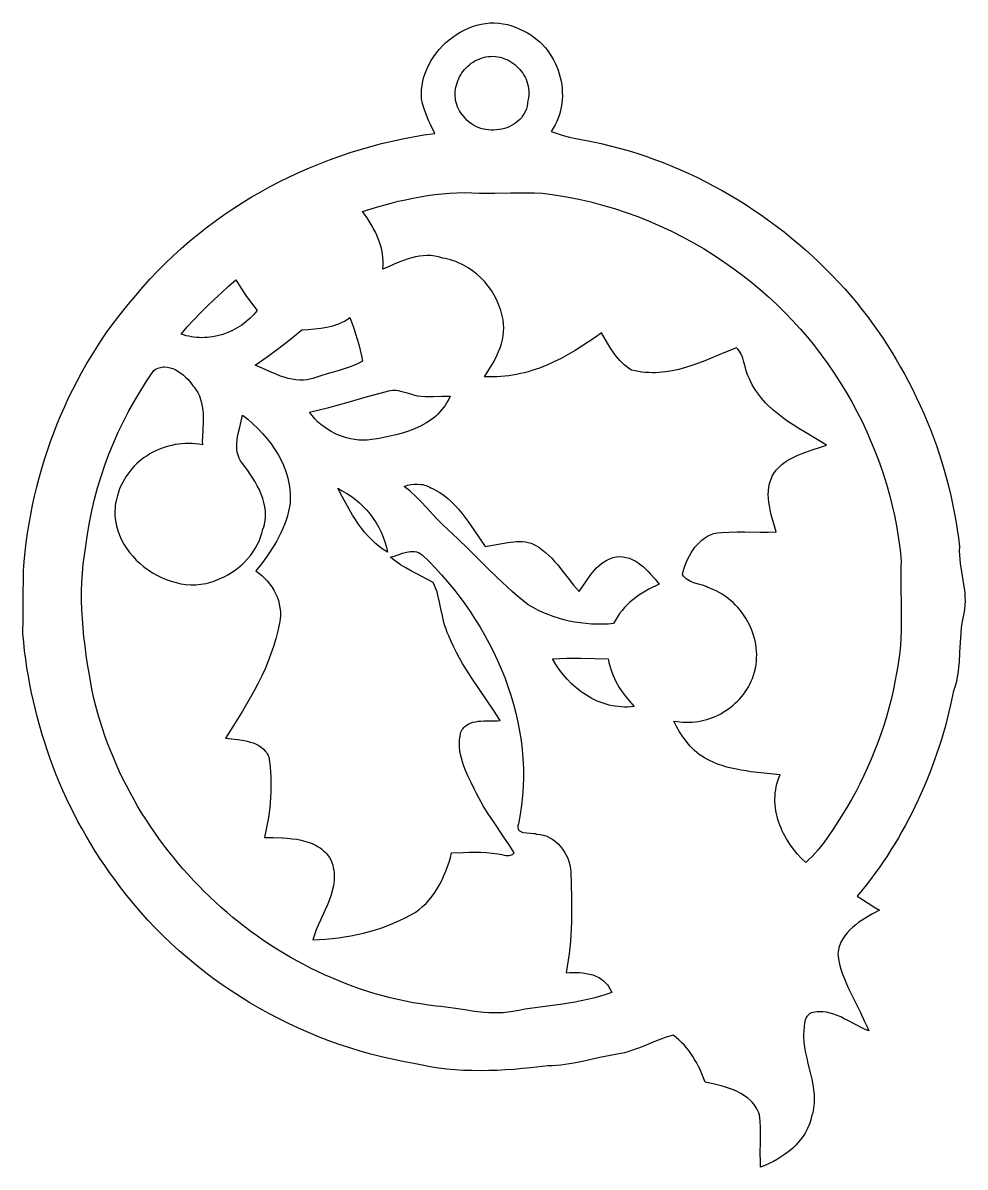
# Model space of a CAD drawing. Header units: millimetres. Extents: x 26 to 95, y 3 to 172.
# Drawn here: x 26.4 to 95, y 88.9 to 172.2 of the extents above; entities that cross this region are included whole.
import ezdxf

# ---------------------------------------------------------------- set-up
doc = ezdxf.new("R2010")
doc.units = ezdxf.units.MM

msp = doc.modelspace()

# ---------------------------------------------------------------- linework, layer by layer
at = {"flags": 128}
for points in [[(55.421389, 166.616944), (55.407892, 166.946804), (55.419658, 167.274338), (55.455699, 167.598667), (55.515027, 167.918915), (55.596653, 168.234201), (55.699589, 168.543649), (55.822847, 168.846378), (55.965438, 169.14151), (56.126375, 169.428168), (56.304668, 169.705473), (56.49933, 169.972545), (56.709372, 170.228507), (56.933806, 170.47248), (57.171644, 170.703586), (57.421897, 170.920945), (57.683576, 171.123681), (57.955695, 171.310913), (58.237264, 171.481764), (58.527294, 171.635355), (58.824799, 171.770807), (59.128789, 171.887243), (59.438275, 171.983783), (59.752271, 172.059549), (60.069787, 172.113663), (60.389836, 172.145246), (60.711428, 172.15342), (61.033575, 172.137305), (61.35529, 172.096024), (61.675584, 172.028699), (61.993468, 171.934449), (62.307955, 171.812398), (62.618056, 171.661667), (62.877642, 171.548001), (63.127094, 171.419175), (63.366198, 171.275944), (63.59474, 171.119064), (63.812508, 170.949291), (64.019288, 170.76738), (64.214867, 170.574088), (64.399032, 170.370169), (64.57157, 170.156381), (64.732268, 169.933478), (64.880912, 169.702216), (65.017289, 169.463351), (65.141186, 169.217639), (65.252391, 168.965836), (65.350689, 168.708698), (65.435868, 168.446979), (65.507714, 168.181437), (65.566015, 167.912826), (65.610557, 167.641902), (65.641127, 167.369422), (65.657512, 167.096141), (65.659498, 166.822815), (65.646873, 166.550199), (65.619423, 166.279049), (65.576935, 166.010122), (65.519196, 165.744173), (65.445993, 165.481957), (65.357113, 165.22423), (65.252342, 164.971749), (65.131468, 164.725268), (64.994277, 164.485545), (64.840556, 164.253333), (65.280288, 164.095341), (65.725807, 163.96174), (66.176288, 163.847157), (66.630903, 163.746215), (67.549227, 163.563763), (68.011284, 163.471503), (68.474167, 163.371389), (69.133732, 163.215358), (69.789384, 163.045052), (70.440926, 162.860664), (71.088167, 162.662388), (71.730912, 162.450418), (72.368968, 162.224947), (73.00214, 161.98617), (73.630234, 161.73428), (74.253058, 161.46947), (74.870417, 161.191935), (75.482117, 160.901869), (76.087965, 160.599465), (76.687767, 160.284917), (77.281329, 159.958419), (77.868458, 159.620164), (78.448958, 159.270347), (79.022638, 158.909161), (79.589302, 158.5368), (80.148758, 158.153458), (80.700811, 157.759328), (81.245267, 157.354605), (81.781933, 156.939482), (82.310615, 156.514152), (82.83112, 156.078811), (83.343253, 155.633651), (83.84682, 155.178866), (84.341628, 154.71465), (84.827484, 154.241197), (85.304192, 153.7587), (85.77156, 153.267354), (86.229394, 152.767353), (86.6775, 152.258889), (87.07663, 151.77554), (87.466969, 151.284736), (87.848407, 150.786673), (88.220834, 150.281542), (88.58414, 149.769538), (88.938215, 149.250855), (89.282949, 148.725687), (89.618234, 148.194227), (89.943958, 147.65667), (90.260012, 147.113208), (90.566286, 146.564036), (90.862671, 146.009348), (91.149056, 145.449337), (91.425333, 144.884197), (91.69139, 144.314122), (91.947118, 143.739306), (92.192408, 143.159942), (92.427149, 142.576224), (92.651232, 141.988347), (92.864547, 141.396503), (93.066984, 140.800887), (93.258433, 140.201692), (93.438785, 139.599113), (93.60793, 138.993342), (93.765757, 138.384574), (93.912157, 137.773003), (94.047021, 137.158822), (94.170238, 136.542225), (94.281699, 135.923407), (94.381293, 135.30256), (94.468912, 134.679878), (94.544444, 134.055556), (94.534445, 133.745471), (94.542171, 133.436885), (94.564676, 133.129643), (94.599015, 132.823589), (94.691412, 132.214428), (94.795799, 131.60816), (94.888609, 131.003545), (94.92331, 130.701471), (94.94628, 130.399345), (94.954574, 130.097012), (94.945247, 129.794317), (94.915352, 129.491105), (94.861944, 129.187222), (94.785024, 128.835866), (94.724485, 128.483114), (94.677692, 128.129225), (94.64201, 127.774457), (94.593434, 127.063321), (94.557674, 126.351771), (94.513645, 125.641874), (94.481942, 125.288192), (94.440265, 124.935699), (94.385979, 124.584652), (94.316448, 124.235311), (94.229037, 123.887933), (94.121111, 123.542778), (93.901581, 122.526406), (93.65306, 121.515408), (93.517913, 121.012312), (93.375498, 120.511025), (93.225809, 120.011701), (93.068841, 119.514497), (92.904587, 119.019565), (92.733039, 118.527063), (92.554192, 118.037145), (92.36804, 117.549965), (92.174575, 117.06568), (91.973792, 116.584443), (91.765683, 116.10641), (91.550243, 115.631736), (91.327465, 115.160576), (91.097342, 114.693085), (90.859869, 114.229419), (90.615037, 113.769731), (90.362842, 113.314177), (90.103277, 112.862913), (89.836335, 112.416093), (89.56201, 111.973872), (89.280294, 111.536405), (88.991183, 111.103847), (88.694669, 110.676354), (88.390746, 110.25408), (88.079407, 109.83718), (87.760647, 109.42581), (87.434457, 109.020124), (87.100833, 108.620278), (87.49826, 108.371128), (87.898993, 108.10875), (88.306341, 107.846372), (88.723611, 107.597222), (88.225726, 107.324784), (87.723707, 107.031675), (87.477089, 106.875044), (87.23657, 106.710455), (87.004526, 106.536977), (86.783333, 106.353681), (86.57537, 106.159636), (86.383013, 105.953912), (86.20864, 105.735579), (86.054627, 105.503707), (85.923351, 105.257365), (85.866983, 105.128478), (85.817191, 104.995624), (85.774271, 104.858688), (85.738522, 104.717553), (85.71024, 104.572103), (85.689722, 104.422222), (85.747634, 104.042581), (85.82725, 103.670433), (85.926297, 103.305004), (86.0425, 102.945516), (86.173586, 102.591197), (86.317281, 102.24127), (86.471311, 101.89496), (86.633403, 101.551493), (86.972676, 100.869984), (87.31691, 100.190543), (87.647914, 99.506967), (87.802772, 99.161691), (87.9475, 98.813056), (87.690677, 98.919569), (87.435766, 99.038434), (86.929405, 99.299779), (86.423872, 99.570219), (86.169994, 99.700452), (85.914618, 99.822882), (85.657175, 99.93415), (85.397096, 100.030897), (85.133813, 100.109764), (84.866758, 100.167391), (84.595362, 100.200421), (84.457858, 100.206662), (84.319057, 100.205494), (84.178885, 100.196497), (84.037274, 100.179251), (83.89415, 100.153337), (83.749444, 100.118333), (83.656685, 100.067622), (83.576225, 100.008641), (83.507134, 99.94222), (83.448481, 99.869184), (83.399337, 99.79036), (83.358771, 99.706576), (83.299653, 99.527431), (83.263686, 99.338364), (83.243429, 99.14599), (83.220278, 98.777778), (83.211484, 98.579746), (83.211114, 98.382496), (83.232956, 97.99016), (83.280429, 97.600408), (83.34816, 97.212878), (83.430773, 96.827208), (83.522895, 96.443037), (83.714167, 95.677743), (83.802568, 95.295897), (83.87898, 94.914103), (83.938029, 94.531999), (83.97434, 94.149223), (83.98229, 93.95747), (83.98254, 93.765414), (83.974418, 93.573008), (83.957253, 93.380209), (83.930372, 93.18697), (83.893105, 92.993247), (83.844779, 92.798994), (83.784722, 92.604167), (83.747764, 92.430841), (83.703203, 92.261423), (83.65129, 92.095893), (83.592279, 91.934233), (83.526421, 91.776423), (83.453967, 91.622444), (83.290282, 91.325898), (83.103239, 91.044443), (82.894854, 90.777922), (82.667142, 90.52618), (82.422118, 90.289063), (82.161798, 90.066415), (81.888197, 89.858081), (81.603331, 89.663907), (81.309214, 89.483737), (81.007863, 89.317416), (80.701293, 89.16479), (80.391518, 89.025703), (80.080556, 88.9), (80.063054, 89.37625), (80.059609, 89.8525), (80.071736, 90.805), (80.075732, 91.28125), (80.070634, 91.7575), (80.050652, 92.23375), (80.01, 92.71), (79.95321, 92.858755), (79.888888, 93.000869), (79.817357, 93.136524), (79.73894, 93.265901), (79.65396, 93.389179), (79.56274, 93.506541), (79.465604, 93.618166), (79.362873, 93.724236), (79.141922, 93.920434), (78.902471, 94.096582), (78.647103, 94.254126), (78.378403, 94.394514), (78.098954, 94.519192), (77.81134, 94.629607), (77.518145, 94.727207), (77.221953, 94.813437), (76.630913, 94.95758), (76.058889, 95.073611), (75.864792, 95.560679), (75.650438, 96.039891), (75.534502, 96.275131), (75.412107, 96.506702), (75.282786, 96.734035), (75.146076, 96.956562), (75.001512, 97.173715), (74.848627, 97.384926), (74.686957, 97.589625), (74.516037, 97.787244), (74.335402, 97.977215), (74.144587, 98.15897), (73.943127, 98.331939), (73.730556, 98.495556), (73.467945, 98.424294), (73.208899, 98.343834), (72.699232, 98.161519), (72.197006, 97.961015), (71.697674, 97.754722), (71.196688, 97.555044), (70.689501, 97.374384), (70.432161, 97.29506), (70.171565, 97.225142), (69.907146, 97.166179), (69.638333, 97.119722), (69.006296, 97.002313), (68.378806, 96.868368), (67.129201, 96.590556), (66.502952, 96.466532), (66.188561, 96.412582), (65.872982, 96.36566), (65.555955, 96.327006), (65.237224, 96.29786), (64.916529, 96.279463), (64.593611, 96.273056), (63.373634, 96.127259), (62.76194, 96.065626), (62.149523, 96.012882), (61.536692, 95.970059), (60.923758, 95.938192), (60.31103, 95.918314), (59.698819, 95.911458), (59.087436, 95.918659), (58.477189, 95.940948), (57.868389, 95.979361), (57.261345, 96.034931), (56.656369, 96.10869), (56.053771, 96.201673), (55.453859, 96.314913), (54.856944, 96.449444), (54.068323, 96.591211), (53.283604, 96.751795), (52.503173, 96.930995), (51.72742, 97.128611), (50.95673, 97.344443), (50.191493, 97.57829), (49.432095, 97.829953), (48.678924, 98.099232), (47.932367, 98.385925), (47.192813, 98.689833), (46.460648, 99.010756), (45.736261, 99.348492), (45.020038, 99.702843), (44.312368, 100.073607), (43.613638, 100.460585), (42.924236, 100.863576), (42.244549, 101.28238), (41.574964, 101.716797), (40.91587, 102.166627), (40.267654, 102.631668), (39.630703, 103.111722), (39.005406, 103.606587), (38.392148, 104.116064), (37.791319, 104.639952), (37.203306, 105.178051), (36.628496, 105.730161), (36.067277, 106.296082), (35.520037, 106.875613), (34.987162, 107.468553), (34.469042, 108.074704), (33.966062, 108.693864), (33.478611, 109.325833), (33.099931, 109.825408), (32.731198, 110.33181), (32.372438, 110.844839), (32.023678, 111.364296), (31.684944, 111.88998), (31.35626, 112.421691), (31.037653, 112.959228), (30.729149, 113.502391), (30.430774, 114.050981), (30.142553, 114.604796), (29.864512, 115.163637), (29.596678, 115.727303), (29.339075, 116.295594), (29.09173, 116.86831), (28.854669, 117.445251), (28.627917, 118.026215), (28.4115, 118.611004), (28.205445, 119.199417), (28.009776, 119.791253), (27.82452, 120.386312), (27.649703, 120.984395), (27.485351, 121.5853), (27.331488, 122.188828), (27.188142, 122.794779), (27.055338, 123.402951), (26.933102, 124.013145), (26.821459, 124.625161), (26.720436, 125.238798), (26.630058, 125.853857), (26.550352, 126.470136), (26.481342, 127.087435), (26.423056, 127.705556), (26.443451, 128.848776), (26.453924, 129.998611), (26.458333, 132.291667), (26.514552, 132.975919), (26.583967, 133.659266), (26.666547, 134.341425), (26.76226, 135.022112), (26.871072, 135.701041), (26.992952, 136.377929), (27.127867, 137.052491), (27.275786, 137.724444), (27.436675, 138.393504), (27.610502, 139.059384), (27.797236, 139.721803), (27.996844, 140.380475), (28.209293, 141.035117), (28.434552, 141.685443), (28.672588, 142.33117), (28.923368, 142.972014), (29.186861, 143.60769), (29.463034, 144.237914), (29.751854, 144.862402), (30.05329, 145.48087), (30.36731, 146.093034), (30.69388, 146.698608), (31.032969, 147.29731), (31.384544, 147.888854), (31.748574, 148.472957), (32.125024, 149.049335), (32.513865, 149.617702), (32.915062, 150.177776), (33.328585, 150.729271), (33.7544, 151.271903), (34.192475, 151.805389), (34.642778, 152.329444), (35.156372, 152.934247), (35.684842, 153.524884), (36.227768, 154.101245), (36.784731, 154.663221), (37.355311, 155.210702), (37.939088, 155.743577), (38.535642, 156.261738), (39.144553, 156.765074), (39.765401, 157.253475), (40.397767, 157.726832), (41.04123, 158.185036), (41.695371, 158.627975), (42.359769, 159.05554), (43.034005, 159.467622), (43.71766, 159.864111), (44.410312, 160.244896), (45.111543, 160.609868), (45.820933, 160.958918), (46.538061, 161.291935), (47.262507, 161.608809), (47.993852, 161.909431), (48.731677, 162.193692), (49.47556, 162.46148), (50.225082, 162.712687), (50.979824, 162.947202), (51.739366, 163.164916), (52.503286, 163.365718), (53.271167, 163.5495), (54.042587, 163.716151), (54.817128, 163.865562), (55.594368, 163.997622), (56.373889, 164.112222), (56.086155, 164.706984), (55.948488, 165.013252), (55.818264, 165.324896), (55.697961, 165.6415), (55.590061, 165.962652), (55.497043, 166.287938), (55.421389, 166.616944)], [(59.760556, 169.580278), (59.933071, 169.635853), (60.106323, 169.677197), (60.279807, 169.704757), (60.45302, 169.718977), (60.625458, 169.720305), (60.796616, 169.709185), (60.965992, 169.686063), (61.133082, 169.651385), (61.29738, 169.605596), (61.458385, 169.549143), (61.615591, 169.48247), (61.768495, 169.406025), (61.916593, 169.320252), (62.059382, 169.225597), (62.196356, 169.122505), (62.327014, 169.011424), (62.45085, 168.892797), (62.567361, 168.767072), (62.676043, 168.634693), (62.776392, 168.496106), (62.867905, 168.351758), (62.950077, 168.202093), (63.022404, 168.047558), (63.084384, 167.888598), (63.135511, 167.725659), (63.175283, 167.559187), (63.203194, 167.389627), (63.218742, 167.217425), (63.221423, 167.043026), (63.210733, 166.866878), (63.186167, 166.689424), (63.147222, 166.511111), (63.131161, 166.301117), (63.096864, 166.101162), (63.04532, 165.911361), (62.977517, 165.731831), (62.894444, 165.562687), (62.797089, 165.404047), (62.68644, 165.256026), (62.563485, 165.118741), (62.429214, 164.992308), (62.284613, 164.876844), (62.130673, 164.772464), (61.968379, 164.679285), (61.798722, 164.597423), (61.62269, 164.526994), (61.44127, 164.468116), (61.255451, 164.420903), (61.066222, 164.385472), (60.87457, 164.36194), (60.681484, 164.350423), (60.487953, 164.351036), (60.294964, 164.363897), (60.103506, 164.389122), (59.914567, 164.426826), (59.729136, 164.477127), (59.548201, 164.54014), (59.37275, 164.615981), (59.203771, 164.704768), (59.042253, 164.806616), (58.889184, 164.921641), (58.745553, 165.04996), (58.612347, 165.191689), (58.490556, 165.346944), (58.374552, 165.478635), (58.271112, 165.615404), (58.179983, 165.756745), (58.100915, 165.902156), (58.033655, 166.051133), (57.977951, 166.203171), (57.933551, 166.357768), (57.900204, 166.514418), (57.877657, 166.672619), (57.865658, 166.831867), (57.863956, 166.991657), (57.872299, 167.151485), (57.890434, 167.310849), (57.91811, 167.469244), (57.955075, 167.626166), (58.001076, 167.781111), (58.055863, 167.933576), (58.119183, 168.083057), (58.190784, 168.229049), (58.270414, 168.371049), (58.357821, 168.508554), (58.452754, 168.641059), (58.554961, 168.76806), (58.664188, 168.889054), (58.780186, 169.003536), (58.902701, 169.111004), (59.031482, 169.210953), (59.166277, 169.302879), (59.306833, 169.386278), (59.4529, 169.460647), (59.604225, 169.525481), (59.760556, 169.580278)], [(51.1175, 158.4325), (52.154198, 158.750551), (52.67601, 158.898828), (53.199991, 159.038837), (53.72604, 159.16975), (54.254053, 159.290742), (54.783926, 159.400985), (55.315556, 159.499653), (55.848839, 159.585918), (56.383673, 159.658954), (56.919954, 159.717934), (57.457578, 159.762031), (57.996443, 159.790419), (58.536444, 159.80227), (59.077479, 159.796758), (59.619444, 159.773056), (60.188368, 159.765821), (60.757704, 159.768095), (61.899271, 159.786285), (63.047452, 159.79786), (63.625057, 159.791866), (64.205556, 159.773056), (65.090523, 159.653227), (65.972132, 159.505647), (66.849503, 159.330679), (67.721758, 159.128685), (68.588018, 158.900025), (69.447406, 158.645062), (70.299042, 158.364158), (71.142049, 158.057674), (71.975546, 157.725971), (72.798657, 157.369412), (73.610503, 156.988359), (74.410204, 156.583173), (75.196883, 156.154215), (75.969661, 155.701848), (76.727659, 155.226434), (77.47, 154.728333), (78.137812, 154.262298), (78.791659, 153.777349), (79.431217, 153.274003), (80.056164, 152.752778), (80.666177, 152.214189), (81.260931, 151.658753), (81.840106, 151.086988), (82.403377, 150.49941), (82.950421, 149.896535), (83.480916, 149.278881), (83.994539, 148.646965), (84.490967, 148.001302), (84.969876, 147.34241), (85.430944, 146.670806), (85.873848, 145.987006), (86.298264, 145.291528), (86.70387, 144.584887), (87.090343, 143.867601), (87.45736, 143.140186), (87.804597, 142.40316), (88.131733, 141.657038), (88.438443, 140.902338), (88.724406, 140.139577), (88.989297, 139.369271), (89.232794, 138.591937), (89.454574, 137.808091), (89.654314, 137.018252), (89.831692, 136.222934), (89.986383, 135.422656), (90.118065, 134.617933), (90.226416, 133.809283), (90.311111, 132.997222), (90.290484, 132.487512), (90.280036, 131.977129), (90.280794, 130.95497), (90.295608, 129.931983), (90.306701, 128.90941), (90.305298, 128.398666), (90.296297, 127.88849), (90.277478, 127.379038), (90.246619, 126.870464), (90.201497, 126.362924), (90.13989, 125.856573), (90.059576, 125.351565), (89.958333, 124.848056), (89.844283, 124.201523), (89.714007, 123.558556), (89.567815, 122.919414), (89.406016, 122.284353), (89.22892, 121.653634), (89.036839, 121.027514), (88.830082, 120.406251), (88.608958, 119.790104), (88.373779, 119.179332), (88.124854, 118.574192), (87.862492, 117.974944), (87.587005, 117.381845), (87.298702, 116.795153), (86.997894, 116.215129), (86.68489, 115.642028), (86.36, 115.076111), (85.69799, 114.011163), (85.358511, 113.48117), (85.006215, 112.959444), (84.63573, 112.450948), (84.441986, 112.203212), (84.24168, 111.960642), (84.034139, 111.723861), (83.818691, 111.493487), (83.594665, 111.270142), (83.361389, 111.054444), (83.044673, 111.362574), (82.744234, 111.690547), (82.462296, 112.03671), (82.201081, 112.39941), (81.962809, 112.776992), (81.749704, 113.167804), (81.653284, 113.367654), (81.563988, 113.570191), (81.482095, 113.775209), (81.407882, 113.9825), (81.341627, 114.191858), (81.283609, 114.403077), (81.234104, 114.61595), (81.19339, 114.830269), (81.161746, 115.045829), (81.139449, 115.262422), (81.126776, 115.479842), (81.124006, 115.697882), (81.131416, 115.916335), (81.149284, 116.134996), (81.177888, 116.353656), (81.217506, 116.572109), (81.268415, 116.790149), (81.330893, 117.007569), (81.405217, 117.224163), (81.491667, 117.439722), (80.796515, 117.514481), (80.091029, 117.587999), (79.381408, 117.672266), (79.026985, 117.722177), (78.673854, 117.779271), (78.32279, 117.845046), (77.974569, 117.921002), (77.629964, 118.008637), (77.289753, 118.109449), (76.954708, 118.224937), (76.625607, 118.3566), (76.303224, 118.505936), (75.988333, 118.674444), (75.800205, 118.797572), (75.619364, 118.928555), (75.445653, 119.066979), (75.278919, 119.212431), (75.119007, 119.364497), (74.96576, 119.522765), (74.819025, 119.68682), (74.678646, 119.85625), (74.416336, 120.209579), (74.177591, 120.579444), (73.96117, 120.962539), (73.765833, 121.355556), (73.98768, 121.317704), (74.209837, 121.290038), (74.431994, 121.272411), (74.653841, 121.264674), (74.875068, 121.266677), (75.095365, 121.278273), (75.314421, 121.299313), (75.531927, 121.329648), (75.747573, 121.36913), (75.961048, 121.41761), (76.172043, 121.47494), (76.380247, 121.540971), (76.585351, 121.615554), (76.787044, 121.698541), (76.985017, 121.789783), (77.178958, 121.889132), (77.368559, 121.996439), (77.553509, 122.111556), (77.733498, 122.234334), (77.908216, 122.364624), (78.077353, 122.502278), (78.240599, 122.647148), (78.397644, 122.799084), (78.548177, 122.957938), (78.691889, 123.123562), (78.82847, 123.295807), (78.957609, 123.474525), (79.078997, 123.659567), (79.192324, 123.850783), (79.297279, 124.048027), (79.393552, 124.251149), (79.480833, 124.46), (79.569147, 124.702798), (79.642469, 124.948006), (79.701101, 125.195139), (79.745348, 125.443713), (79.775513, 125.693242), (79.7919, 125.943243), (79.794812, 126.193231), (79.784553, 126.442721), (79.761427, 126.69123), (79.725737, 126.938273), (79.677786, 127.183364), (79.617879, 127.426021), (79.546319, 127.665757), (79.46341, 127.90209), (79.369454, 128.134533), (79.264757, 128.362604), (79.149621, 128.585817), (79.02435, 128.803688), (78.889247, 129.015733), (78.744616, 129.221466), (78.590762, 129.420405), (78.427986, 129.612063), (78.256594, 129.795957), (78.076888, 129.971602), (77.889172, 130.138513), (77.69375, 130.296207), (77.490926, 130.444199), (77.281002, 130.582004), (77.064283, 130.709137), (76.841072, 130.825115), (76.611673, 130.929453), (76.376389, 131.021667), (76.253821, 131.083532), (76.125104, 131.137904), (75.854388, 131.230577), (75.574577, 131.312502), (75.296007, 131.396493), (75.029012, 131.495367), (74.903085, 131.55439), (74.783928, 131.62194), (74.672832, 131.699618), (74.57109, 131.789027), (74.479993, 131.891769), (74.400833, 132.009444), (74.458745, 132.241558), (74.526786, 132.473981), (74.605162, 132.705371), (74.69408, 132.934384), (74.793746, 133.159676), (74.904368, 133.379903), (75.026153, 133.593723), (75.159306, 133.799792), (75.304034, 133.996765), (75.460545, 134.1833), (75.629044, 134.358052), (75.80974, 134.519679), (76.002837, 134.666836), (76.208544, 134.79818), (76.427066, 134.912368), (76.658611, 135.008056), (76.943038, 135.043351), (77.227465, 135.070481), (77.796319, 135.103967), (78.365174, 135.115956), (78.934028, 135.113889), (80.071736, 135.097352), (80.64059, 135.097766), (81.209444, 135.113889), (81.05724, 135.638853), (80.904622, 136.178286), (80.83423, 136.451749), (80.771022, 136.726814), (80.717425, 137.002809), (80.675868, 137.279062), (80.648781, 137.554903), (80.638592, 137.829658), (80.64773, 138.102656), (80.678624, 138.373225), (80.733703, 138.640693), (80.815394, 138.90439), (80.866979, 139.034613), (80.926128, 139.163642), (80.993145, 139.291391), (81.068333, 139.417778), (81.23592, 139.63841), (81.420146, 139.838424), (81.619462, 140.019524), (81.832318, 140.183416), (82.057162, 140.331805), (82.292445, 140.466396), (82.536616, 140.588895), (82.788125, 140.701007), (83.306956, 140.900891), (83.836536, 141.079692), (84.364463, 141.251051), (84.878333, 141.428611), (84.081689, 141.912647), (83.267682, 142.397096), (82.861144, 142.644773), (82.458636, 142.898909), (82.06295, 143.161623), (81.676875, 143.435035), (81.303203, 143.721262), (80.944723, 144.022424), (80.604227, 144.340638), (80.441595, 144.506803), (80.284505, 144.678025), (80.133306, 144.85457), (79.988348, 145.036703), (79.849977, 145.224688), (79.718545, 145.41879), (79.594399, 145.619274), (79.477888, 145.826405), (79.369361, 146.040447), (79.269167, 146.261667), (79.195683, 146.397481), (79.132741, 146.539548), (79.031042, 146.837687), (78.949186, 147.146574), (78.872292, 147.456701), (78.785475, 147.758561), (78.733695, 147.903418), (78.673854, 148.042643), (78.604091, 148.175047), (78.522546, 148.299441), (78.427358, 148.414636), (78.316667, 148.519444), (77.410469, 148.137177), (76.491042, 147.749948), (76.026367, 147.563258), (75.558385, 147.38587), (75.087096, 147.221298), (74.6125, 147.073056), (74.134596, 146.944657), (73.653385, 146.839616), (73.168867, 146.761447), (72.925368, 146.733537), (72.681042, 146.713663), (72.435889, 146.702264), (72.189909, 146.699779), (71.943102, 146.706648), (71.695469, 146.723309), (71.447008, 146.750203), (71.197721, 146.787767), (70.947607, 146.836442), (70.696667, 146.896667), (70.503896, 147.015152), (70.321978, 147.145058), (70.150188, 147.285403), (69.987804, 147.435204), (69.834101, 147.59348), (69.688356, 147.75925), (69.549846, 147.93153), (69.417847, 148.10934), (69.170489, 148.477621), (68.940495, 148.856237), (68.509444, 149.613056), (68.041893, 149.272758), (67.56535, 148.941193), (67.079919, 148.62048), (66.585703, 148.312739), (66.082805, 148.020086), (65.571329, 147.744642), (65.051378, 147.488525), (64.523056, 147.253854), (63.986465, 147.042747), (63.441709, 146.857324), (63.166302, 146.774905), (62.888892, 146.699702), (62.609492, 146.631979), (62.328116, 146.572001), (62.044777, 146.520033), (61.759486, 146.476339), (61.472258, 146.441185), (61.183104, 146.414836), (60.892039, 146.397555), (60.599075, 146.389609), (60.304224, 146.391261), (60.0075, 146.402778), (60.323966, 146.903419), (60.627617, 147.424731), (60.769598, 147.692363), (60.902329, 147.964233), (61.023795, 148.24003), (61.131979, 148.519444), (61.224868, 148.802166), (61.300444, 149.087885), (61.356694, 149.376291), (61.391602, 149.667075), (61.403151, 149.959925), (61.389328, 150.254532), (61.348116, 150.550587), (61.2775, 150.847778), (61.23081, 151.041944), (61.176834, 151.23405), (61.047643, 151.61128), (60.891167, 151.977864), (60.708646, 152.332201), (60.50132, 152.672688), (60.27043, 152.997724), (60.017215, 153.305707), (59.742917, 153.595035), (59.448774, 153.864105), (59.136029, 154.111317), (58.80592, 154.335067), (58.634741, 154.437644), (58.459688, 154.533754), (58.280913, 154.623199), (58.098573, 154.705777), (57.912822, 154.781288), (57.723815, 154.849532), (57.531708, 154.910309), (57.336655, 154.963418), (57.138812, 155.00866), (56.938333, 155.045833), (56.660159, 155.130514), (56.381468, 155.187496), (56.10257, 155.218846), (55.823776, 155.226632), (55.545395, 155.21292), (55.267738, 155.179779), (54.991114, 155.129274), (54.715833, 155.063472), (54.442207, 154.984442), (54.170544, 154.894249), (53.634349, 154.688646), (53.10973, 154.463199), (52.599167, 154.234444), (52.621672, 154.523824), (52.623765, 154.809844), (52.606531, 155.092454), (52.571055, 155.371602), (52.518422, 155.647235), (52.449718, 155.919303), (52.366028, 156.187753), (52.268437, 156.452535), (52.158031, 156.713595), (52.035894, 156.970884), (51.903111, 157.224348), (51.760768, 157.473937), (51.609951, 157.719598), (51.451743, 157.96128), (51.1175, 158.4325)], [(37.923611, 149.507222), (38.381395, 150.031497), (38.854062, 150.546263), (39.339959, 151.051934), (39.837431, 151.548924), (40.344824, 152.037645), (40.860486, 152.518511), (41.382763, 152.991936), (41.91, 153.458333), (42.266636, 152.882865), (42.646424, 152.320625), (43.046055, 151.771615), (43.462222, 151.235833), (43.340203, 151.082993), (43.212436, 150.93543), (43.079164, 150.793254), (42.940635, 150.656575), (42.648784, 150.400148), (42.338845, 150.167027), (42.012784, 149.95809), (41.672564, 149.774217), (41.320148, 149.616285), (40.9575, 149.485174), (40.586584, 149.38176), (40.209363, 149.306924), (40.019002, 149.280497), (39.827802, 149.261544), (39.636007, 149.250174), (39.443863, 149.246497), (39.251616, 149.250624), (39.059511, 149.262664), (38.867793, 149.282726), (38.676709, 149.310921), (38.486503, 149.347358), (38.297421, 149.392147), (38.109709, 149.445399), (37.923611, 149.507222)], [(46.707778, 149.824722), (47.170385, 149.85249), (47.630512, 149.888112), (48.085678, 149.939444), (48.533403, 150.01434), (48.753699, 150.06308), (48.971206, 150.120656), (49.185611, 150.188051), (49.396606, 150.266246), (49.60388, 150.356223), (49.807123, 150.458964), (50.006026, 150.575452), (50.200278, 150.706667), (50.4825, 149.93276), (50.614516, 149.540846), (50.738264, 149.145625), (50.85209, 148.747096), (50.95434, 148.34526), (51.043362, 147.940117), (51.1175, 147.531667), (50.917056, 147.424016), (50.712839, 147.325305), (50.294536, 147.150777), (49.865483, 147.000226), (49.428576, 146.865799), (48.542773, 146.613893), (48.099665, 146.480706), (47.660278, 146.332222), (47.521275, 146.28359), (47.382104, 146.243304), (47.103413, 146.186426), (46.824515, 146.158899), (46.54572, 146.158038), (46.26734, 146.181155), (45.989682, 146.225562), (45.713058, 146.288573), (45.437778, 146.3675), (45.164151, 146.459656), (44.892488, 146.562355), (44.356293, 146.788628), (43.831674, 147.024824), (43.321111, 147.249444), (44.187622, 147.865152), (45.040903, 148.497396), (45.880955, 149.149484), (46.707778, 149.824722)], [(35.948056, 146.861389), (36.041558, 146.925834), (36.136726, 146.980486), (36.233368, 147.025681), (36.331288, 147.061756), (36.430294, 147.089045), (36.530191, 147.107885), (36.630785, 147.118613), (36.731884, 147.121562), (36.934817, 147.105474), (37.13744, 147.062307), (37.338203, 146.994749), (37.535556, 146.905486), (37.727947, 146.797207), (37.913827, 146.672598), (38.091646, 146.534346), (38.259852, 146.385139), (38.416897, 146.227664), (38.561229, 146.064607), (38.691299, 145.898657), (38.805556, 145.7325), (38.900493, 145.61883), (38.987103, 145.50279), (39.136767, 145.264036), (39.257388, 145.017117), (39.35181, 144.762912), (39.422874, 144.502299), (39.473422, 144.236157), (39.506297, 143.965364), (39.52434, 143.690799), (39.530395, 143.413339), (39.527303, 143.133864), (39.505048, 142.572383), (39.480312, 142.013382), (39.474119, 141.737007), (39.475833, 141.463889), (39.22734, 141.504226), (38.978232, 141.532748), (38.728931, 141.54963), (38.479856, 141.555046), (38.231427, 141.549171), (37.984064, 141.532179), (37.738186, 141.504245), (37.494214, 141.465543), (37.252568, 141.416246), (37.013667, 141.356531), (36.777931, 141.286571), (36.54578, 141.20654), (36.317634, 141.116614), (36.093912, 141.016965), (35.875036, 140.90777), (35.661424, 140.789201), (35.453496, 140.661435), (35.251673, 140.524644), (35.056373, 140.379004), (34.868018, 140.224688), (34.687027, 140.061872), (34.513819, 139.890729), (34.348815, 139.711434), (34.192435, 139.524162), (34.045098, 139.329087), (33.907224, 139.126383), (33.779233, 138.916225), (33.661546, 138.698786), (33.554581, 138.474243), (33.458759, 138.242768), (33.374499, 138.004536), (33.302222, 137.759722), (33.248965, 137.572985), (33.20483, 137.38658), (33.169637, 137.200633), (33.143205, 137.015272), (33.125355, 136.83062), (33.115906, 136.646806), (33.114679, 136.463953), (33.121493, 136.28219), (33.136168, 136.10164), (33.158524, 135.922431), (33.22556, 135.568538), (33.321161, 135.221518), (33.443885, 134.882378), (33.592292, 134.552127), (33.764942, 134.231772), (33.960394, 133.922321), (34.177208, 133.624781), (34.413943, 133.34016), (34.669159, 133.069466), (34.941415, 132.813706), (35.229271, 132.573889), (35.531286, 132.351021), (35.84602, 132.146111), (36.172033, 131.960167), (36.507884, 131.794195), (36.852132, 131.649204), (37.203336, 131.526201), (37.560058, 131.426194), (37.920855, 131.350191), (38.284288, 131.299199), (38.648916, 131.274227), (39.013298, 131.276281), (39.375994, 131.306369), (39.735564, 131.3655), (39.913727, 131.406271), (40.090568, 131.454681), (40.265906, 131.510855), (40.439563, 131.574919), (40.611358, 131.646999), (40.781111, 131.727222), (41.062084, 131.85445), (41.335565, 131.997593), (41.600673, 132.156033), (41.856532, 132.329149), (42.102262, 132.516321), (42.336985, 132.716929), (42.559823, 132.930353), (42.769896, 133.155972), (42.966327, 133.393167), (43.148236, 133.641317), (43.314746, 133.899803), (43.464978, 134.168003), (43.598054, 134.445299), (43.713094, 134.73107), (43.809221, 135.024695), (43.885556, 135.325556), (43.939977, 135.4876), (43.984413, 135.649567), (44.01921, 135.811379), (44.044719, 135.972958), (44.061288, 136.134227), (44.069265, 136.295109), (44.069, 136.455525), (44.060842, 136.615399), (44.02224, 136.933209), (43.956249, 137.247919), (43.86566, 137.558908), (43.753264, 137.865556), (43.621851, 138.167243), (43.474211, 138.463349), (43.313136, 138.753253), (43.141415, 139.036337), (42.961839, 139.311979), (42.777199, 139.579559), (42.403889, 140.088056), (42.328797, 140.184982), (42.262037, 140.283866), (42.152121, 140.487067), (42.071351, 140.696778), (42.016936, 140.912122), (41.986085, 141.132221), (41.976008, 141.356195), (41.983915, 141.583167), (42.007014, 141.812257), (42.042516, 142.042587), (42.087629, 142.27328), (42.19553, 142.732235), (42.308391, 143.182096), (42.403889, 143.615833), (42.783383, 143.308798), (43.152853, 142.983521), (43.509713, 142.640777), (43.85138, 142.281341), (44.175271, 141.905989), (44.478801, 141.515496), (44.759387, 141.110637), (44.890268, 140.903063), (45.014444, 140.692187), (45.131593, 140.478108), (45.24139, 140.260922), (45.343514, 140.040725), (45.43764, 139.817616), (45.523447, 139.591689), (45.60061, 139.363044), (45.668808, 139.131776), (45.727717, 138.897982), (45.777014, 138.661759), (45.816377, 138.423205), (45.845481, 138.182415), (45.864005, 137.939487), (45.871625, 137.694518), (45.868019, 137.447605), (45.852862, 137.198845), (45.825833, 136.948333), (45.752367, 136.620085), (45.664741, 136.296797), (45.563679, 135.97847), (45.449905, 135.665104), (45.324141, 135.356699), (45.187113, 135.053255), (45.039542, 134.754772), (44.882153, 134.46125), (44.715669, 134.172689), (44.540813, 133.889089), (44.358309, 133.610449), (44.16888, 133.336771), (43.772143, 132.804297), (43.356389, 132.291667), (43.582766, 132.126018), (43.798188, 131.947088), (44.001621, 131.755653), (44.192031, 131.552487), (44.368386, 131.338366), (44.529651, 131.114064), (44.674792, 130.880357), (44.802778, 130.638021), (44.912573, 130.387829), (45.003145, 130.130558), (45.073459, 129.866983), (45.122483, 129.597878), (45.149182, 129.324018), (45.152524, 129.04618), (45.131474, 128.765138), (45.085, 128.481667), (44.966222, 127.91028), (44.82269, 127.346852), (44.656111, 126.791072), (44.46819, 126.24263), (44.260632, 125.701216), (44.035142, 125.16652), (43.793425, 124.638232), (43.537187, 124.116042), (43.268134, 123.599639), (42.98797, 123.088714), (42.698401, 122.582957), (42.401133, 122.082057), (41.790317, 121.09359), (41.169167, 120.120833), (41.606487, 120.061715), (42.061584, 120.005078), (42.519162, 119.933558), (42.744101, 119.886791), (42.963924, 119.829792), (43.176719, 119.76039), (43.380573, 119.676416), (43.573576, 119.575699), (43.753815, 119.456068), (43.919378, 119.315353), (44.068352, 119.151383), (44.136022, 119.06), (44.198827, 118.961989), (44.256529, 118.85708), (44.308889, 118.745), (44.362684, 118.380414), (44.405214, 118.014433), (44.436788, 117.647315), (44.457717, 117.279319), (44.468311, 116.910702), (44.468879, 116.541724), (44.459732, 116.172642), (44.441181, 115.803715), (44.413534, 115.435202), (44.377102, 115.067361), (44.332195, 114.700449), (44.279123, 114.334727), (44.218197, 113.970451), (44.149725, 113.60788), (43.991389, 112.888889), (44.636035, 112.877038), (45.312101, 112.853611), (45.655198, 112.830839), (45.998088, 112.797112), (46.338085, 112.749741), (46.6725, 112.686042), (46.998647, 112.603325), (47.313839, 112.498904), (47.466487, 112.437715), (47.615388, 112.370092), (47.760207, 112.295699), (47.900608, 112.214201), (48.036254, 112.125262), (48.16681, 112.028545), (48.29194, 111.923715), (48.411309, 111.810436), (48.524579, 111.688372), (48.631416, 111.557187), (48.731483, 111.416546), (48.824444, 111.266111), (48.896693, 111.071695), (48.955126, 110.878667), (49.000393, 110.68697), (49.033148, 110.496546), (49.054044, 110.307336), (49.063732, 110.119282), (49.062866, 109.932326), (49.052096, 109.746411), (49.032077, 109.561477), (49.00346, 109.377467), (48.923043, 109.011985), (48.816064, 108.649501), (48.687743, 108.289549), (48.543299, 107.931663), (48.387951, 107.57538), (48.065421, 106.86576), (47.908678, 106.511492), (47.761908, 106.156966), (47.630331, 105.801716), (47.519167, 105.445278), (47.982119, 105.458507), (48.444657, 105.484965), (48.906369, 105.524653), (49.36684, 105.577569), (49.825658, 105.643715), (50.282409, 105.72309), (50.736679, 105.815694), (51.188056, 105.921528), (51.636125, 106.04059), (52.080473, 106.172882), (52.520687, 106.318403), (52.956354, 106.477153), (53.38706, 106.649132), (53.812391, 106.83434), (54.231935, 107.032778), (54.645278, 107.244444), (54.946758, 107.426931), (55.229842, 107.629468), (55.495148, 107.850609), (55.743299, 108.088906), (55.974912, 108.342913), (56.19061, 108.611183), (56.391011, 108.892268), (56.576736, 109.184722), (56.748405, 109.487098), (56.906638, 109.797949), (57.052056, 110.115828), (57.185278, 110.439288), (57.306924, 110.766882), (57.417615, 111.097164), (57.517971, 111.428685), (57.608611, 111.76), (58.454727, 111.793624), (58.876751, 111.808989), (59.297535, 111.817326), (59.716665, 111.814088), (60.133728, 111.794727), (60.548311, 111.754695), (60.96, 111.689444), (61.261515, 111.635977), (61.417026, 111.603248), (61.572951, 111.579201), (61.727223, 111.573345), (61.803092, 111.580209), (61.877773, 111.595187), (61.951008, 111.619466), (62.022536, 111.654236), (62.092101, 111.700684), (62.159444, 111.76), (61.793506, 112.337674), (61.414753, 112.908733), (60.64691, 114.044236), (60.271877, 114.615295), (59.91214, 115.192969), (59.574727, 115.780564), (59.416589, 116.079116), (59.266667, 116.381389), (59.025992, 116.874244), (58.789865, 117.374128), (58.572756, 117.881452), (58.475854, 118.138034), (58.389132, 118.396632), (58.314399, 118.657296), (58.253464, 118.92008), (58.208135, 119.185033), (58.180221, 119.452209), (58.171531, 119.721659), (58.183873, 119.993434), (58.219056, 120.267586), (58.278889, 120.544167), (58.327836, 120.642513), (58.381906, 120.732734), (58.440846, 120.815177), (58.504405, 120.890192), (58.57233, 120.958127), (58.64437, 121.019331), (58.799787, 121.122943), (58.96864, 121.203816), (59.148913, 121.264743), (59.338592, 121.308513), (59.53566, 121.337917), (59.738102, 121.355745), (59.943904, 121.364788), (60.357522, 121.367682), (60.760391, 121.368923), (60.952757, 121.375899), (61.136389, 121.390833), (60.647254, 122.150959), (60.140343, 122.901163), (59.627644, 123.64806), (59.121146, 124.398264), (58.632838, 125.15839), (58.399252, 125.54424), (58.174709, 125.935052), (57.960708, 126.331651), (57.758748, 126.734865), (57.570327, 127.145521), (57.396944, 127.564444), (57.292024, 127.798323), (57.20085, 128.036491), (57.121457, 128.278277), (57.051884, 128.523008), (56.934337, 129.018619), (56.8325, 129.517951), (56.730663, 130.01563), (56.613116, 130.50628), (56.543543, 130.747291), (56.46415, 130.984529), (56.372976, 131.217322), (56.268056, 131.445), (55.480369, 131.855655), (55.078051, 132.059536), (54.676146, 132.269618), (54.279202, 132.491275), (53.891766, 132.729883), (53.703036, 132.857222), (53.518387, 132.990814), (53.338389, 133.131331), (53.163611, 133.279444), (53.437221, 133.360818), (53.725299, 133.460794), (54.022473, 133.561598), (54.323368, 133.645451), (54.473531, 133.675467), (54.622609, 133.694578), (54.76993, 133.700564), (54.914822, 133.691202), (55.056614, 133.66427), (55.194633, 133.617546), (55.328208, 133.548808), (55.456667, 133.455833), (55.937271, 132.985558), (56.406385, 132.501111), (56.86347, 132.002996), (57.307992, 131.491715), (57.739414, 130.967775), (58.1572, 130.431677), (58.560813, 129.883926), (58.949718, 129.325026), (59.323378, 128.755481), (59.681258, 128.175794), (60.022821, 127.586469), (60.347531, 126.988011), (60.654852, 126.380923), (60.944247, 125.765708), (61.215181, 125.142872), (61.467118, 124.512917), (61.699521, 123.876347), (61.911854, 123.233667), (62.103581, 122.585379), (62.274166, 121.931989), (62.423073, 121.273999), (62.549765, 120.611914), (62.653707, 119.946238), (62.734362, 119.277474), (62.791194, 118.606126), (62.823667, 117.932698), (62.831246, 117.257694), (62.813392, 116.581618), (62.769572, 115.904973), (62.699248, 115.228264), (62.601884, 114.551994), (62.476944, 113.876667), (62.434242, 113.730758), (62.423063, 113.608983), (62.440203, 113.509015), (62.482457, 113.428529), (62.546622, 113.365199), (62.629493, 113.316701), (62.727868, 113.280708), (62.838542, 113.254896), (63.08397, 113.22451), (63.340148, 113.20694), (63.581442, 113.183582), (63.688498, 113.163919), (63.782222, 113.135833), (64.041733, 113.108031), (64.290649, 113.052324), (64.528301, 112.970572), (64.754015, 112.864635), (64.96712, 112.736375), (65.166944, 112.58765), (65.352815, 112.420321), (65.524062, 112.23625), (65.680013, 112.037296), (65.819996, 111.825319), (65.943339, 111.60218), (66.049371, 111.36974), (66.137419, 111.129858), (66.206812, 110.884395), (66.256877, 110.635211), (66.286944, 110.384167), (66.3123, 109.469838), (66.331042, 108.55303), (66.336554, 107.634567), (66.322222, 106.715278), (66.305548, 106.255581), (66.281432, 105.795988), (66.249048, 105.336602), (66.207569, 104.877526), (66.156169, 104.418863), (66.094019, 103.960717), (66.020294, 103.503191), (65.934167, 103.046389), (66.174884, 103.062701), (66.419581, 103.071056), (66.666448, 103.070108), (66.913676, 103.058516), (67.159458, 103.034934), (67.401984, 102.99802), (67.639446, 102.946429), (67.870035, 102.878819), (68.091942, 102.793846), (68.303359, 102.690166), (68.502477, 102.566435), (68.687487, 102.421311), (68.856581, 102.253448), (68.934594, 102.160571), (69.00795, 102.061505), (69.076422, 101.956083), (69.139785, 101.844137), (69.197812, 101.725498), (69.250278, 101.6), (68.812113, 101.450061), (68.370952, 101.316606), (67.927103, 101.197932), (67.480877, 101.092331), (67.032584, 100.998099), (66.582534, 100.91353), (65.678403, 100.766562), (64.770965, 100.637785), (63.8627, 100.513555), (62.956088, 100.380229), (62.504178, 100.305893), (62.053611, 100.224167), (61.703434, 100.168838), (61.353981, 100.133767), (61.005148, 100.116886), (60.656832, 100.116128), (60.308929, 100.129427), (59.961336, 100.154714), (59.266667, 100.232986), (58.571998, 100.33441), (57.876502, 100.442448), (57.179352, 100.540564), (56.829899, 100.580734), (56.479722, 100.612222), (55.917041, 100.684416), (55.356879, 100.768613), (54.799379, 100.864672), (54.244682, 100.97245), (53.692931, 101.091807), (53.144267, 101.222602), (52.598833, 101.364692), (52.056771, 101.517938), (51.518223, 101.682197), (50.983331, 101.857328), (50.452237, 102.04319), (49.925084, 102.239642), (49.402013, 102.446542), (48.883166, 102.66375), (48.368686, 102.891123), (47.858715, 103.12852), (47.353395, 103.3758), (46.852868, 103.632823), (46.357276, 103.899446), (45.866761, 104.175528), (45.381466, 104.460927), (44.901531, 104.755504), (44.427101, 105.059116), (43.958316, 105.371622), (43.495319, 105.69288), (43.038252, 106.02275), (42.587256, 106.36109), (42.142475, 106.707759), (41.70405, 107.062615), (41.272123, 107.425518), (40.846837, 107.796325), (40.428333, 108.174896), (40.016754, 108.561089), (39.612242, 108.954763), (39.214938, 109.355777), (38.824986, 109.763989), (38.442526, 110.179258), (38.067702, 110.601443), (37.700655, 111.030403), (37.341528, 111.465996), (36.990462, 111.90808), (36.647599, 112.356515), (36.313083, 112.811159), (35.987054, 113.271872), (35.669655, 113.73851), (35.361029, 114.210935), (35.061316, 114.689003), (34.77066, 115.172574), (34.489202, 115.661506), (34.217085, 116.155659), (33.95445, 116.65489), (33.70144, 117.159059), (33.458197, 117.668024), (33.224863, 118.181644), (33.00158, 118.699778), (32.78849, 119.222284), (32.585735, 119.74902), (32.393458, 120.279847), (32.2118, 120.814622), (32.040904, 121.353204), (31.880911, 121.895452), (31.731965, 122.441225), (31.594206, 122.99038), (31.467778, 123.542778), (31.238266, 124.845368), (31.132217, 125.50072), (31.033971, 126.158294), (30.945028, 126.817729), (30.866884, 127.478662), (30.80104, 128.140731), (30.748993, 128.803576), (30.712242, 129.466835), (30.692287, 130.130145), (30.690625, 130.793145), (30.708754, 131.455473), (30.748175, 132.116768), (30.810385, 132.776667), (30.896882, 133.43481), (31.009167, 134.090833), (31.122769, 134.94855), (31.264793, 135.801461), (31.434722, 136.648894), (31.63204, 137.490178), (31.85623, 138.32464), (32.106774, 139.15161), (32.383157, 139.970414), (32.684861, 140.780382), (33.01137, 141.580841), (33.362167, 142.37112), (33.736735, 143.150547), (34.134557, 143.918451), (34.555117, 144.674158), (34.997898, 145.416998), (35.462383, 146.146299), (35.948056, 146.861389)], [(52.881389, 145.344444), (53.020295, 145.388938), (53.159201, 145.417618), (53.298108, 145.432036), (53.437014, 145.433741), (53.57592, 145.424285), (53.714826, 145.405216), (53.992639, 145.344444), (54.270451, 145.263829), (54.548264, 145.175773), (54.826076, 145.092677), (55.103889, 145.026944), (55.396515, 144.995043), (55.692036, 144.976784), (56.290104, 144.969618), (56.894787, 144.982296), (57.502778, 144.991667), (57.40187, 144.775503), (57.29124, 144.569978), (57.171296, 144.374776), (57.042444, 144.18958), (56.905091, 144.014072), (56.759645, 143.847938), (56.606511, 143.69086), (56.446098, 143.542522), (56.278812, 143.402607), (56.105059, 143.270798), (55.925248, 143.14678), (55.739785, 143.030236), (55.549076, 142.920849), (55.353529, 142.818302), (54.949549, 142.632465), (54.531099, 142.470193), (54.101435, 142.328952), (53.663813, 142.206212), (53.221489, 142.09944), (52.777717, 142.006104), (52.335755, 141.923671), (51.470278, 141.781389), (51.165783, 141.783826), (50.861598, 141.804195), (50.558861, 141.842238), (50.258707, 141.897695), (49.962273, 141.970309), (49.670698, 142.059822), (49.385117, 142.165974), (49.106667, 142.288507), (48.836485, 142.427163), (48.575709, 142.581685), (48.325474, 142.751812), (48.086918, 142.937287), (47.861179, 143.137852), (47.649391, 143.353248), (47.452694, 143.583217), (47.272222, 143.8275), (47.973368, 143.993967), (48.674514, 144.173663), (50.076806, 144.559514), (51.479097, 144.958594), (52.881389, 145.344444)], [(52.881389, 145.344444), (53.020295, 145.388938), (53.159201, 145.417618), (53.298108, 145.432036), (53.437014, 145.433741), (53.57592, 145.424285), (53.714826, 145.405216), (53.992639, 145.344444), (54.270451, 145.263829), (54.548264, 145.175773), (54.826076, 145.092677), (55.103889, 145.026944), (55.396515, 144.995043), (55.692036, 144.976784), (56.290104, 144.969618), (56.894787, 144.982296), (57.502778, 144.991667), (57.40187, 144.775503), (57.29124, 144.569978), (57.171296, 144.374776), (57.042444, 144.18958), (56.905091, 144.014072), (56.759645, 143.847938), (56.606511, 143.69086), (56.446098, 143.542522), (56.278812, 143.402607), (56.105059, 143.270798), (55.925248, 143.14678), (55.739785, 143.030236), (55.549076, 142.920849), (55.353529, 142.818302), (54.949549, 142.632465), (54.531099, 142.470193), (54.101435, 142.328952), (53.663813, 142.206212), (53.221489, 142.09944), (52.777717, 142.006104), (52.335755, 141.923671), (51.470278, 141.781389), (51.165783, 141.783826), (50.861598, 141.804195), (50.558861, 141.842238), (50.258707, 141.897695), (49.962273, 141.970309), (49.670698, 142.059822), (49.385117, 142.165974), (49.106667, 142.288507), (48.836485, 142.427163), (48.575709, 142.581685), (48.325474, 142.751812), (48.086918, 142.937287), (47.861179, 143.137852), (47.649391, 143.353248), (47.452694, 143.583217), (47.272222, 143.8275), (47.973368, 143.993967), (48.674514, 144.173663), (50.076806, 144.559514), (51.479097, 144.958594), (52.881389, 145.344444)], [(49.318333, 138.288889), (49.657184, 138.113732), (49.985235, 137.919506), (50.301607, 137.706986), (50.605421, 137.476949), (50.895799, 137.230168), (51.171864, 136.967419), (51.432735, 136.689477), (51.677535, 136.397118), (51.905385, 136.091116), (52.115406, 135.772247), (52.306721, 135.441285), (52.478451, 135.099006), (52.629716, 134.746185), (52.759639, 134.383598), (52.867342, 134.012018), (52.951944, 133.632222), (52.630534, 133.83451), (52.327004, 134.056589), (52.040217, 134.296755), (51.769036, 134.553303), (51.512325, 134.824527), (51.268946, 135.108721), (51.037763, 135.404181), (50.817639, 135.709201), (50.607436, 136.022076), (50.406019, 136.341101), (50.024991, 136.990777), (49.665461, 137.644587), (49.318333, 138.288889)], [(49.318333, 138.288889), (49.657184, 138.113732), (49.985235, 137.919506), (50.301607, 137.706986), (50.605421, 137.476949), (50.895799, 137.230168), (51.171864, 136.967419), (51.432735, 136.689477), (51.677535, 136.397118), (51.905385, 136.091116), (52.115406, 135.772247), (52.306721, 135.441285), (52.478451, 135.099006), (52.629716, 134.746185), (52.759639, 134.383598), (52.867342, 134.012018), (52.951944, 133.632222), (52.630534, 133.83451), (52.327004, 134.056589), (52.040217, 134.296755), (51.769036, 134.553303), (51.512325, 134.824527), (51.268946, 135.108721), (51.037763, 135.404181), (50.817639, 135.709201), (50.607436, 136.022076), (50.406019, 136.341101), (50.024991, 136.990777), (49.665461, 137.644587), (49.318333, 138.288889)], [(54.151389, 138.43), (54.392477, 138.510822), (54.638112, 138.567253), (54.886228, 138.598052), (55.134757, 138.601979), (55.381632, 138.577795), (55.503804, 138.554773), (55.624787, 138.524258), (55.744324, 138.486095), (55.862154, 138.440129), (55.978022, 138.386204), (56.091667, 138.324167), (56.264299, 138.245039), (56.431758, 138.159956), (56.751954, 137.972905), (57.053856, 137.764976), (57.339067, 137.538134), (57.609188, 137.294341), (57.865822, 137.035563), (58.11057, 136.763762), (58.345035, 136.480903), (58.570818, 136.188948), (58.789521, 135.889862), (59.212096, 135.278151), (59.625577, 134.661479), (60.042778, 134.055556), (60.454467, 134.119703), (60.869049, 134.19832), (61.286113, 134.279418), (61.705243, 134.351007), (62.126027, 134.401099), (62.33691, 134.414336), (62.548051, 134.417704), (62.759399, 134.409703), (62.970902, 134.388834), (63.182509, 134.353599), (63.394167, 134.3025), (63.676785, 134.160174), (63.94359, 133.998987), (64.196133, 133.820746), (64.435964, 133.627261), (64.664632, 133.42034), (64.883688, 133.201792), (65.094683, 132.973425), (65.299167, 132.737049), (65.694801, 132.247501), (66.082995, 131.747617), (66.476149, 131.251868), (66.678462, 131.010065), (66.886667, 130.774722), (67.140777, 131.166016), (67.404809, 131.563511), (67.685378, 131.953565), (67.83393, 132.141538), (67.989097, 132.322535), (68.151706, 132.49485), (68.322582, 132.656778), (68.502554, 132.806614), (68.692448, 132.942652), (68.89309, 133.063187), (69.105308, 133.166514), (69.329928, 133.250928), (69.567778, 133.314722), (69.821242, 133.326246), (70.06587, 133.309348), (70.301919, 133.266198), (70.529648, 133.198967), (70.749316, 133.109825), (70.961181, 133.000943), (71.165501, 132.874491), (71.362535, 132.732639), (71.55254, 132.577558), (71.735776, 132.411418), (71.912501, 132.23639), (72.082973, 132.054644), (72.406192, 131.67968), (72.7075, 131.303889), (72.450892, 131.193896), (72.197488, 131.075479), (71.948011, 130.948484), (71.703186, 130.812756), (71.463734, 130.66814), (71.230381, 130.51448), (71.003849, 130.351621), (70.784861, 130.17941), (70.574142, 129.99769), (70.372414, 129.806306), (70.180402, 129.605104), (69.998828, 129.393928), (69.828416, 129.172624), (69.66989, 128.941036), (69.523973, 128.699009), (69.391389, 128.446389), (68.987184, 128.414556), (68.581998, 128.398433), (68.176502, 128.39802), (67.771367, 128.413316), (67.367266, 128.444322), (66.96487, 128.491037), (66.564852, 128.553462), (66.167882, 128.631597), (65.774633, 128.725442), (65.385776, 128.834996), (65.001984, 128.960259), (64.623928, 129.101233), (64.25228, 129.257916), (63.887711, 129.430308), (63.530894, 129.61841), (63.1825, 129.822222), (62.784195, 130.131678), (62.395502, 130.450745), (62.015284, 130.778288), (61.642405, 131.113168), (60.914111, 131.800396), (60.201528, 132.503333), (59.495559, 133.212885), (58.787109, 133.919957), (58.067084, 134.615452), (57.699889, 134.956017), (57.326389, 135.290278), (56.925173, 135.671168), (56.5376, 136.068594), (55.778576, 136.886597), (55.394724, 137.293945), (54.999709, 137.691372), (54.587331, 138.072261), (54.372693, 138.254438), (54.151389, 138.43)], [(64.946389, 125.871111), (65.450613, 125.904391), (65.957318, 125.925681), (66.465676, 125.936223), (66.974861, 125.937257), (67.992405, 125.91576), (69.003333, 125.871111), (69.049136, 125.62222), (69.106824, 125.378187), (69.175881, 125.138908), (69.25579, 124.90428), (69.346034, 124.674199), (69.446097, 124.448562), (69.555462, 124.227267), (69.673611, 124.010208), (69.800029, 123.797284), (69.934198, 123.588391), (70.075602, 123.383425), (70.223724, 123.182283), (70.538054, 122.791058), (70.873056, 122.413889), (70.638987, 122.389865), (70.406521, 122.377138), (70.175811, 122.375432), (69.947014, 122.384468), (69.720284, 122.403968), (69.495775, 122.433655), (69.273644, 122.473251), (69.054045, 122.522478), (68.837133, 122.581059), (68.623064, 122.648715), (68.411991, 122.725169), (68.204071, 122.810144), (67.999458, 122.903361), (67.798308, 123.004542), (67.600775, 123.11341), (67.407014, 123.229687), (67.217181, 123.353096), (67.03143, 123.483358), (66.849916, 123.620197), (66.672795, 123.763333), (66.332351, 124.067388), (66.011337, 124.393303), (65.710993, 124.738855), (65.432561, 125.101821), (65.177279, 125.479981), (64.946389, 125.871111)]]:
    msp.add_lwpolyline(points, dxfattribs=at)

doc.saveas('drawing.dxf')
